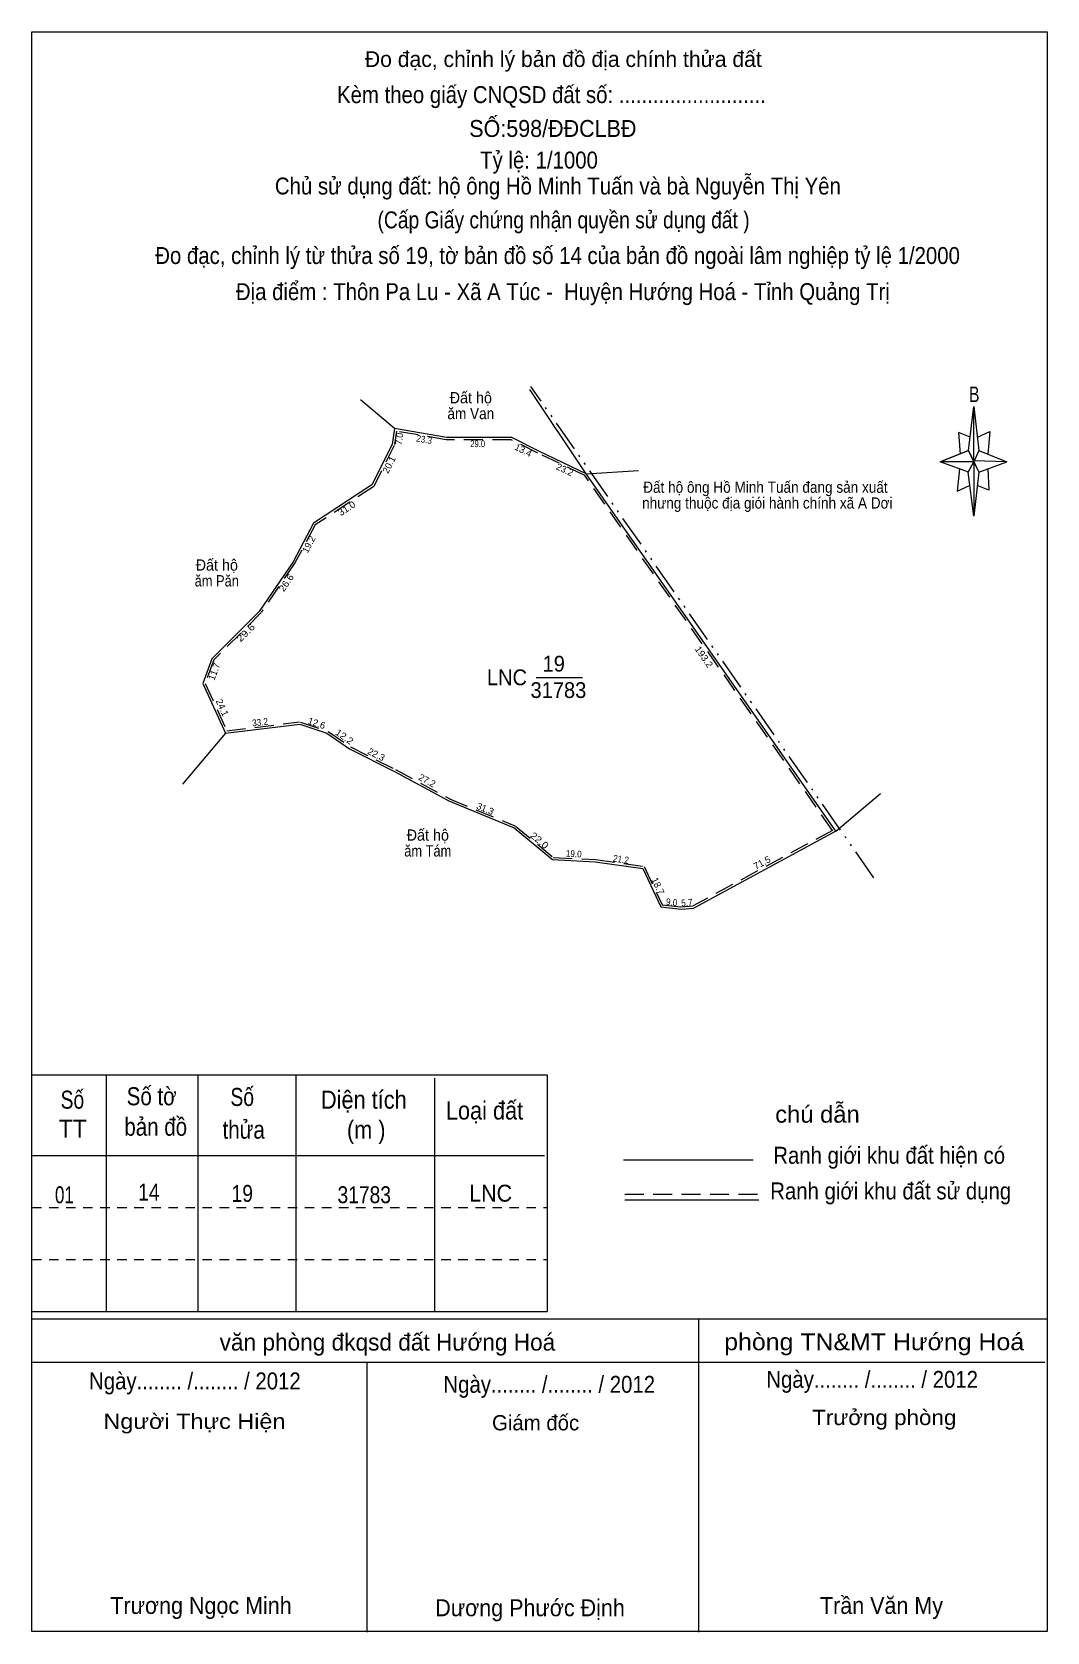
# Model space of a CAD drawing. Header units: metres. Extents: x 537506 to 537956, y 1836901 to 1837610.
import ezdxf
from ezdxf.enums import TextEntityAlignment as Align

# ---------------------------------------------------------------- set-up
doc = ezdxf.new("R2010")
doc.units = ezdxf.units.M
doc.header["$LTSCALE"] = 2.8
for name, pattern in [('DASH_DOUBLE_DOT', [9.2, 5, -1.2, 0.3, -1.2, 0.3, -1.2]), ('MEDIUM_DASHED', [4.5, 3, -1.5]), ('SHORT_DASHED', [2.7, 1.5, -1.2])]:
    doc.linetypes.add(name, pattern=pattern)
doc.layers.add('10', color=7, linetype='MEDIUM_DASHED', lineweight=13)
doc.layers.add('5', color=7, linetype='Continuous', lineweight=13)
doc.layers.add('34', color=7, linetype='Continuous')
doc.layers.add('63', color=7, linetype='Continuous')

msp = doc.modelspace()

# ---------------------------------------------------------------- linework, layer by layer
at = {"layer": '10', "linetype": 'DASH_DOUBLE_DOT'}
msp.add_line((537878.78, 1837234.93), (537726.69, 1837452.72), dxfattribs=at)
at = {"layer": '10', "linetype": 'Continuous'}
for p, q in [((537666.26, 1837434.04), (537651.11, 1837446.81)), ((537751.26, 1837414.04), (537726.23, 1837451.37)), ((537751.26, 1837414.04), (537774.34, 1837415.38)), ((537861.88, 1837255.63), (537751.26, 1837414.04)), ((537728.99, 1837323.66), (537749.58, 1837323.66)), ((537591.26, 1837299.04), (537572.26, 1837276.41)), ((537861.88, 1837255.63), (537881.76, 1837272.3)), ((537861.88, 1837255.63), (537798.94, 1837221.56))]:
    msp.add_line(p, q, dxfattribs=at)
at = {"layer": '10'}
for p, q in [((537666.15, 1837426.59), (537657.03, 1837408.34)), ((537750.59, 1837413.25), (537729.83, 1837423.14)), ((537860.42, 1837255.98), (537750.59, 1837413.25)), ((537657.03, 1837408.34), (537631.02, 1837391.33)), ((537631.02, 1837391.33), (537622.1, 1837374.5)), ((537622.1, 1837374.5), (537607.09, 1837352.48)), ((537606.97, 1837352.33), (537586.12, 1837331.48)), ((537586.12, 1837331.48), (537582.34, 1837321.08)), ((537582.34, 1837321.08), (537591.87, 1837300.12)), ((537591.87, 1837300.12), (537624.14, 1837304.03)), ((537624.58, 1837303.99), (537636.58, 1837299.99)), ((537636.83, 1837299.86), (537646.83, 1837292.86)), ((537646.71, 1837292.93), (537666.71, 1837282.93)), ((537666.74, 1837282.92), (537690.74, 1837269.92)), ((537690.64, 1837269.96), (537719.64, 1837257.96)), ((537719.9, 1837257.81), (537736.64, 1837244.02)), ((537860.42, 1837255.98), (537798.64, 1837222.54)), ((537736.64, 1837244.02), (537755.31, 1837243.04)), ((537755.4, 1837243.03), (537776.93, 1837239.95)), ((537776.93, 1837239.95), (537784.93, 1837222.97)), ((537784.93, 1837222.97), (537793.23, 1837222.05)), ((537793.23, 1837222.05), (537798.64, 1837222.54))]:
    msp.add_line(p, q, dxfattribs=at)
at = {"layer": '10', "linetype": 'Continuous'}
msp.add_lwpolyline([(537751.26, 1837414.04), (537730.26, 1837424.04), (537718.26, 1837430.04), (537689.26, 1837430.04), (537666.26, 1837434.04), (537665.26, 1837427.04), (537656.26, 1837409.04), (537630.26, 1837392.04), (537621.26, 1837375.04), (537606.26, 1837353.04), (537585.26, 1837332.04), (537581.26, 1837321.04), (537591.26, 1837299.04), (537624.26, 1837303.04), (537636.26, 1837299.04), (537646.26, 1837292.04), (537666.26, 1837282.04), (537690.26, 1837269.04), (537719.26, 1837257.04), (537736.26, 1837243.04), (537755.26, 1837242.04), (537776.26, 1837239.04), (537784.26, 1837222.04), (537793.26, 1837221.04), (537798.94, 1837221.56)], dxfattribs=at)
at = {"layer": '10'}
msp.add_lwpolyline([(537729.81, 1837423.15), (537718.03, 1837429.04), (537689.15, 1837429.04), (537667.1, 1837432.87), (537666.25, 1837426.9)], dxfattribs=at)
at = {"layer": '5'}
for p, q in [((537920.72, 1837424.26), (537923.02, 1837443.76)), ((537925.22, 1837424.26), (537937.72, 1837419.26)), ((537920.72, 1837414.76), (537908.22, 1837419.26)), ((537929.22, 1837416.26), (537929.72, 1837406.76)), ((537925.22, 1837414.76), (537923.02, 1837395.26)), ((537929.72, 1837406.76), (537924.52, 1837408.76)), ((537505.52, 1837147.66), (537733.92, 1837147.66)), ((537538.42, 1837147.66), (537538.42, 1837042.81)), ((537579.12, 1837147.66), (537579.12, 1837042.81)), ((537622.42, 1837147.66), (537622.42, 1837042.81)), ((537733.92, 1837147.66), (537733.92, 1837042.81)), ((537683.92, 1837146.16), (537683.92, 1837112.66)), ((537505.52, 1837111.96), (537732.77, 1837111.96)), ((537683.92, 1837112.66), (537683.92, 1837042.81)), ((537767.82, 1837109.96), (537825.32, 1837109.96)), ((537768.32, 1837092.26), (537827.82, 1837092.26)), ((537505.52, 1837042.81), (537733.92, 1837042.81)), ((537505.52, 1837039.46), (537955.52, 1837039.46)), ((537801.02, 1837039.46), (537801.02, 1836900.76)), ((537505.52, 1837020.26), (537954.52, 1837020.26)), ((537654.02, 1837019.96), (537654.02, 1836900.76))]:
    msp.add_line(p, q, dxfattribs=at)
at = {"layer": '5', "linetype": 'MEDIUM_DASHED'}
msp.add_line((537768.32, 1837094.76), (537827.32, 1837094.76), dxfattribs=at)
at = {"layer": '5', "linetype": 'SHORT_DASHED'}
for p, q in [((537505.52, 1837088.91), (537733.92, 1837088.91)), ((537505.52, 1837065.86), (537733.92, 1837065.86))]:
    msp.add_line(p, q, dxfattribs=at)
at = {"layer": '5'}
for points in [[(537505.52, 1837609.76), (537955.52, 1837609.76), (537955.52, 1836900.96), (537505.52, 1836900.96)], [(537923.02, 1837443.76), (537925.22, 1837424.26), (537923.02, 1837419.26)], [(537923.02, 1837419.26), (537908.22, 1837419.26), (537920.72, 1837424.26), (537925.22, 1837414.76), (537937.72, 1837419.26), (537923.02, 1837419.76)], [(537923.02, 1837419.26), (537923.02, 1837395.26), (537920.52, 1837414.76)]]:
    msp.add_lwpolyline(points, close=True, dxfattribs=at)
for points in [[(537921.52, 1837430.26), (537916.22, 1837432.26), (537917.02, 1837422.76)], [(537924.72, 1837430.26), (537930.22, 1837432.76), (537929.22, 1837422.76)], [(537923.02, 1837419.26), (537920.72, 1837424.26), (537908.22, 1837419.26)], [(537916.72, 1837416.26), (537915.72, 1837406.26), (537921.22, 1837408.76)], [(537923.02, 1837419.26), (537925.22, 1837414.76), (537937.72, 1837419.26)]]:
    msp.add_lwpolyline(points, dxfattribs=at)

# ---------------------------------------------------------------- texts
at = {"layer": '10'}
for s, height, width, p in [('Đất hộ', 5, 0.95, (537700.065, 1837445.21)), ('ăm Van', 5, 0.9, (537700.06, 1837438.21)), ('Đất hộ ông Hồ Minh Tuấn đang sản xuất ', 5, 0.9, (537831.515, 1837405.57)), ('nhưng thuộc địa giói hành chính xã A Dơi', 5, 0.9, (537831.515, 1837398.57)), ('Đất hộ', 5, 0.95, (537587.445, 1837371.07)), ('ăm Păn', 5, 0.85, (537587.44, 1837364.07)), ('19', 7, 0.95, (537736.83, 1837326.35)), ('LNC', 7, 0.95, (537716.09, 1837320.29)), ('31783', 7, 0.95, (537738.9, 1837314.65)), ('Đất hộ', 5, 0.95, (537680.995, 1837251.4)), ('ăm Tám', 5, 0.85, (537680.99, 1837244.4))]:
    msp.add_text(s, height=height, dxfattribs=dict(at, width=width)).set_placement(p, align=Align.CENTER)
at = {"layer": '10', "width": 0.95}
msp.add_text('7.0', height=3, rotation=81.87, dxfattribs=at).set_placement((537669.82, 1837429.278), align=Align.CENTER)
at = {"layer": '10'}
for s, height, rotation, p in [('13.4', 2.99, 333.435, (537722.671, 1837423.079)), ('11.7', 3, 70.017, (537587.713, 1837325.857))]:
    msp.add_text(s, height=height, rotation=rotation, dxfattribs=at).set_placement(p, align=Align.CENTER)
at = {"layer": '34', "width": 0.95}
msp.add_text('SỐ:598/ĐĐCLBĐ', height=7.5, dxfattribs=at).set_placement((537699.37, 1837563.26))
at = {"layer": '5'}
for s, height, p in [('Đo đạc, chỉnh lý bản đồ địa chính thửa đất', 7.001, (537741.08, 1837594.26)), ('văn phòng đkqsd đất Hướng Hoá ', 7.5, (537664.505, 1837025.46)), ('Giám đốc', 6.75, (537728.79, 1836990.11))]:
    msp.add_text(s, height=height, dxfattribs=at).set_placement(p, align=Align.CENTER)
for s, height, width, p in [('Kèm theo giấy CNQSD đất số: ..........................', 7.5, 0.9, (537735.82, 1837578.26)), ('Tỷ lệ: 1/1000', 7.5, 0.9, (537730.31, 1837549.26)), ('Chủ sử dụng đất: hộ ông Hồ Minh Tuấn và bà Nguyễn Thị Yên', 7.5, 0.9, (537738.675, 1837537.76)), ('(Cấp Giấy chứng nhận quyền sử dụng đất )', 7.5, 0.85, (537741.195, 1837522.76)), ('Đo đạc, chỉnh lý từ thửa số 19, tờ bản đồ số 14 của bản đồ ngoài lâm nghiệp tỷ lệ 1/2000', 7.5, 0.9, (537738.535, 1837506.96)), ('Địa điểm : Thôn Pa Lu - Xã A Túc -  Huyện Hướng Hoá - Tỉnh Quảng Trị ', 7.5, 0.9, (537742.125, 1837490.96)), ('B', 6.89, 0.75, (537923.27, 1837445.76)), ('Số', 8, 0.8, (537523.43, 1837132.66)), ('Số tờ', 8, 0.85, (537558.58, 1837134.16)), ('Số', 8, 0.8, (537598.73, 1837133.86)), ('Diện tích', 8, 0.9, (537652.645, 1837132.66)), ('Loại đất', 8, 0.9, (537706.155, 1837127.86)), ('chú dẫn', 7.5, 1.05, (537853.755, 1837126.46)), ('TT', 8, 0.95, (537523.58, 1837119.86)), ('bản đồ', 8, 0.85, (537560.38, 1837120.66)), ('thửa', 8, 0.85, (537599.38, 1837119.36)), ('(m )', 8, 0.9, (537653.695, 1837119.36)), ('Ranh giới khu đất hiện có ', 7.5, 0.9, (537886.795, 1837108.26)), ('01', 7.5, 0.75, (537519.89, 1837090.76)), ('14', 7.5, 0.85, (537557.32, 1837091.94)), ('19', 7.5, 0.85, (537598.75, 1837091.36)), ('31783', 7.5, 0.85, (537652.82, 1837090.78)), ('LNC', 7.5, 0.95, (537708.85, 1837091.46)), ('Ranh giới khu đất sử dụng', 7.5, 0.9, (537886.22, 1837092.46)), ('phòng TN&MT Hướng Hoá ', 7.5, 1.1, (537880.42, 1837025.61)), ('Ngày........ /........ / 2012', 7.5, 0.9, (537577.74, 1837008.26)), ('Ngày........ /........ / 2012', 7.5, 0.9, (537734.84, 1837006.76)), ('Ngày........ /........ / 2012', 7.5, 0.9, (537878, 1837008.96)), ('Người Thực Hiện', 6.75, 1.15, (537577.55, 1836990.76)), ('Trưởng phòng', 6.75, 1.1, (537883.355, 1836992.46)), ('Trương Ngọc Minh', 7.5, 0.95, (537580.45, 1836908.76)), ('Dương Phước Định', 7.5, 0.95, (537726.325, 1836907.74)), ('Trần Văn My', 7.5, 0.95, (537882.13, 1836908.76))]:
    msp.add_text(s, height=height, dxfattribs=dict(at, width=width)).set_placement(p, align=Align.CENTER)
at = {"layer": '63'}
for s, height, rotation, width, p in [('23.3', 2.99, 350.134, 0.9, (537679.154, 1837427.742)), ('31.0', 3, 33.179, 1.05, (537645.869, 1837397.426)), ('26.6', 3, 55.713, 1.05, (537619.495, 1837364.84)), ('29.6', 3, 45, 1.2, (537601.364, 1837342.514)), ('193.2', 2.99, 304.927, 1.05, (537802.212, 1837331.996)), ('33.2', 3, 6.911, 0.9, (537606.83, 1837302.448)), ('12.2', 3, 325.008, 1.1, (537643.155, 1837296.263)), ('22.0', 3, 320.528, 1.15, (537729.551, 1837250.357)), ('19.0', 3, 356.987, 0.9, (537745.631, 1837244.138)), ('21.2', 3, 351.87, 0.9, (537766.448, 1837241.673)), ('9.0', 3, 353.66, 0.9, (537788.959, 1837222.677)), ('5.7', 3, 5.231, 0.9, (537795.993, 1837222.486))]:
    msp.add_text(s, height=height, rotation=rotation, dxfattribs=dict(at, width=width)).set_placement(p, align=Align.CENTER)
at = {"layer": '63', "width": 0.85}
msp.add_text('29.0', height=3, dxfattribs=at).set_placement((537703.11, 1837425.79), align=Align.CENTER)
at = {"layer": '63'}
for s, height, rotation, p in [('20.1', 3, 63.435, (537665.162, 1837417.324)), ('23.2', 3, 334.537, (537741.105, 1837414.455)), ('19.2', 3, 62.103, (537629.55, 1837382.003)), ('24.1', 3, 294.444, (537588.541, 1837309.766)), ('12.6', 3, 341.565, (537631.261, 1837302.036)), ('22.3', 2.99, 333.435, (537657.496, 1837288.277)), ('27.2', 3, 331.557, (537679.986, 1837276.719)), ('31.3', 3, 337.521, (537705.876, 1837264.174)), ('71.5', 3, 28.427, (537829.896, 1837240.328)), ('18.7', 2.99, 295.201, (537781.7, 1837230.687))]:
    msp.add_text(s, height=height, rotation=rotation, dxfattribs=at).set_placement(p, align=Align.CENTER)

doc.saveas('drawing.dxf')
